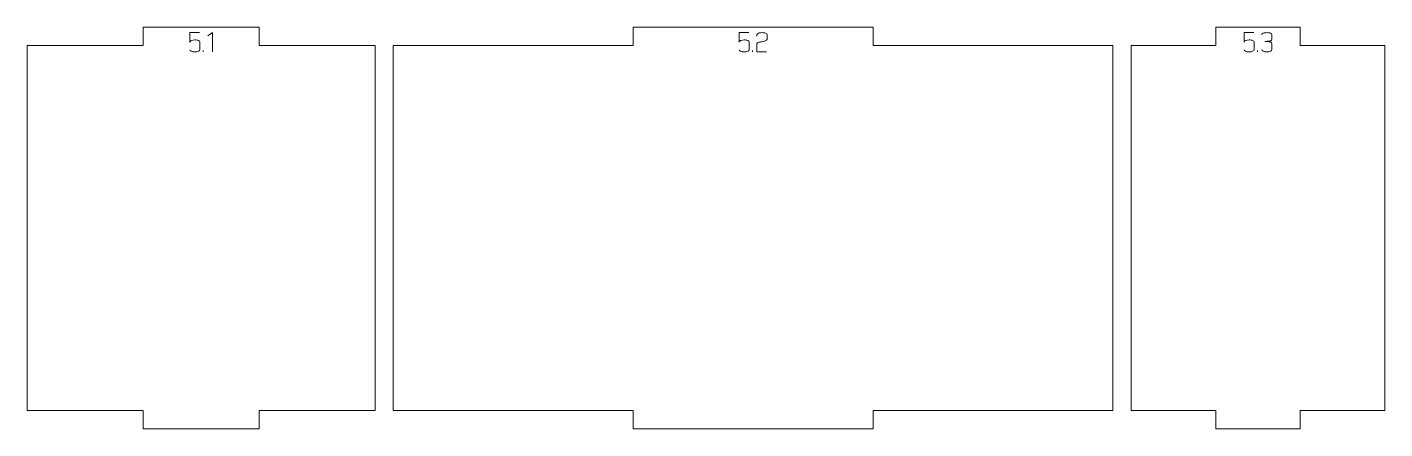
# Model space of a CAD drawing. Header units: centimetres. Extents: x -158 to 228, y -202 to 254.
# Drawn here: x 59.74 to 82.06, y 101.42 to 108.02 of the extents above; entities that cross this region are included whole.
import ezdxf

# ---------------------------------------------------------------- set-up
doc = ezdxf.new("R2010")
doc.units = ezdxf.units.CM
doc.header["$MEASUREMENT"] = 0
doc.layers.add('Capa 1', color=7, linetype='Continuous')

msp = doc.modelspace()

# ---------------------------------------------------------------- hatches: boundary and pattern name
at = {"layer": 'Capa 1', "true_color": 0x3e4095}
h = msp.add_hatch(color=175, dxfattribs=at)
edge = h.paths.add_edge_path()
edge.add_spline(control_points=[(62.49823, 107.61091), (62.47469, 107.61091), (62.45504, 107.61435), (62.4393, 107.62123), (62.42355, 107.62811), (62.41568, 107.63644), (62.41568, 107.64622), (62.41568, 107.63644), (62.42355, 107.62811), (62.4393, 107.62123), (62.45504, 107.61435), (62.47469, 107.61091), (62.49823, 107.61091), (62.52177, 107.61091), (62.54142, 107.61435), (62.55716, 107.62123), (62.57291, 107.62811), (62.58078, 107.63644), (62.58078, 107.64622), (62.58078, 107.64622), (62.58078, 107.77188), (62.58078, 107.77188), (62.58078, 107.78167), (62.57291, 107.79), (62.55716, 107.79688), (62.54142, 107.80376), (62.52177, 107.8072), (62.49823, 107.8072), (62.47683, 107.80536), (62.46032, 107.80291), (62.4487, 107.79986), (62.43708, 107.7968), (62.42608, 107.78747), (62.41568, 107.77188), (62.41568, 107.77188), (62.41568, 107.92735), (62.41568, 107.92735), (62.41568, 107.92735), (62.57528, 107.92735), (62.57528, 107.92735), (62.57528, 107.92735), (62.41568, 107.92735), (62.41568, 107.92735), (62.41568, 107.92735), (62.41568, 107.77188), (62.41568, 107.77188), (62.42608, 107.78747), (62.43708, 107.7968), (62.4487, 107.79986), (62.46032, 107.80291), (62.47683, 107.80536), (62.49823, 107.8072), (62.52177, 107.8072), (62.54142, 107.80376), (62.55716, 107.79688), (62.57291, 107.79), (62.58078, 107.78167), (62.58078, 107.77188), (62.58078, 107.77188), (62.58078, 107.64622), (62.58078, 107.64622), (62.58078, 107.63644), (62.57291, 107.62811), (62.55716, 107.62123), (62.54142, 107.61435), (62.52177, 107.61091), (62.49823, 107.61091)], knot_values=[0, 0, 0, 0, 0.04545455, 0.04545455, 0.04545455, 0.09090909, 0.09090909, 0.09090909, 0.13636364, 0.13636364, 0.13636364, 0.18181818, 0.18181818, 0.18181818, 0.22727273, 0.22727273, 0.22727273, 0.27272727, 0.27272727, 0.27272727, 0.31818182, 0.31818182, 0.31818182, 0.36363636, 0.36363636, 0.36363636, 0.40909091, 0.40909091, 0.40909091, 0.45454545, 0.45454545, 0.45454545, 0.5, 0.5, 0.5, 0.54545455, 0.54545455, 0.54545455, 0.59090909, 0.59090909, 0.59090909, 0.63636364, 0.63636364, 0.63636364, 0.68181818, 0.68181818, 0.68181818, 0.72727273, 0.72727273, 0.72727273, 0.77272727, 0.77272727, 0.77272727, 0.81818182, 0.81818182, 0.81818182, 0.86363636, 0.86363636, 0.86363636, 0.90909091, 0.90909091, 0.90909091, 0.95454545, 0.95454545, 0.95454545, 1, 1, 1, 1], degree=3, periodic=1)
h = msp.add_hatch(color=175, dxfattribs=at)
edge = h.paths.add_edge_path()
edge.add_spline(control_points=[(62.78532, 107.92781), (62.78532, 107.92781), (62.70919, 107.87507), (62.70919, 107.87507), (62.70919, 107.87507), (62.78532, 107.92781), (62.78532, 107.92781), (62.78532, 107.92781), (62.78532, 107.61091), (62.78532, 107.61091), (62.78532, 107.61091), (62.78532, 107.92781), (62.78532, 107.92781)], knot_values=[0, 0, 0, 0, 0.25, 0.25, 0.25, 0.5, 0.5, 0.5, 0.75, 0.75, 0.75, 1, 1, 1, 1], degree=3, periodic=1)
h = msp.add_hatch(color=175, dxfattribs=at)
edge = h.paths.add_edge_path()
edge.add_spline(control_points=[(71.52807, 107.61091), (71.50453, 107.61091), (71.48488, 107.61435), (71.46914, 107.62123), (71.45339, 107.62811), (71.44552, 107.63644), (71.44552, 107.64622), (71.44552, 107.63644), (71.45339, 107.62811), (71.46914, 107.62123), (71.48488, 107.61435), (71.50453, 107.61091), (71.52807, 107.61091), (71.55161, 107.61091), (71.57126, 107.61435), (71.587, 107.62123), (71.60275, 107.62811), (71.61062, 107.63644), (71.61062, 107.64622), (71.61062, 107.64622), (71.61062, 107.77188), (71.61062, 107.77188), (71.61062, 107.78167), (71.60275, 107.79), (71.587, 107.79688), (71.57126, 107.80376), (71.55161, 107.8072), (71.52807, 107.8072), (71.50667, 107.80536), (71.49016, 107.80291), (71.47854, 107.79986), (71.46692, 107.7968), (71.45592, 107.78747), (71.44552, 107.77188), (71.44552, 107.77188), (71.44552, 107.92735), (71.44552, 107.92735), (71.44552, 107.92735), (71.60512, 107.92735), (71.60512, 107.92735), (71.60512, 107.92735), (71.44552, 107.92735), (71.44552, 107.92735), (71.44552, 107.92735), (71.44552, 107.77188), (71.44552, 107.77188), (71.45592, 107.78747), (71.46692, 107.7968), (71.47854, 107.79986), (71.49016, 107.80291), (71.50667, 107.80536), (71.52807, 107.8072), (71.55161, 107.8072), (71.57126, 107.80376), (71.587, 107.79688), (71.60275, 107.79), (71.61062, 107.78167), (71.61062, 107.77188), (71.61062, 107.77188), (71.61062, 107.64622), (71.61062, 107.64622), (71.61062, 107.63644), (71.60275, 107.62811), (71.587, 107.62123), (71.57126, 107.61435), (71.55161, 107.61091), (71.52807, 107.61091)], knot_values=[0, 0, 0, 0, 0.04545455, 0.04545455, 0.04545455, 0.09090909, 0.09090909, 0.09090909, 0.13636364, 0.13636364, 0.13636364, 0.18181818, 0.18181818, 0.18181818, 0.22727273, 0.22727273, 0.22727273, 0.27272727, 0.27272727, 0.27272727, 0.31818182, 0.31818182, 0.31818182, 0.36363636, 0.36363636, 0.36363636, 0.40909091, 0.40909091, 0.40909091, 0.45454545, 0.45454545, 0.45454545, 0.5, 0.5, 0.5, 0.54545455, 0.54545455, 0.54545455, 0.59090909, 0.59090909, 0.59090909, 0.63636364, 0.63636364, 0.63636364, 0.68181818, 0.68181818, 0.68181818, 0.72727273, 0.72727273, 0.72727273, 0.77272727, 0.77272727, 0.77272727, 0.81818182, 0.81818182, 0.81818182, 0.86363636, 0.86363636, 0.86363636, 0.90909091, 0.90909091, 0.90909091, 0.95454545, 0.95454545, 0.95454545, 1, 1, 1, 1], degree=3, periodic=1)
h = msp.add_hatch(color=175, dxfattribs=at)
edge = h.paths.add_edge_path()
edge.add_spline(control_points=[(71.73857, 107.61091), (71.73857, 107.61091), (71.73857, 107.74345), (71.73857, 107.74345), (71.73949, 107.75537), (71.75034, 107.76454), (71.77113, 107.77096), (71.77969, 107.77158), (71.78787, 107.77257), (71.79567, 107.77395), (71.80346, 107.77532), (71.81134, 107.77677), (71.81929, 107.7783), (71.83396, 107.78075), (71.8452, 107.78274), (71.85299, 107.78426), (71.86079, 107.78579), (71.86836, 107.78778), (71.8757, 107.79023), (71.89465, 107.79726), (71.90413, 107.80628), (71.90413, 107.81728), (71.90413, 107.81728), (71.90413, 107.89204), (71.90413, 107.89204), (71.90413, 107.90182), (71.89626, 107.91015), (71.88051, 107.91703), (71.86477, 107.92391), (71.84512, 107.92735), (71.82158, 107.92735), (71.79804, 107.92735), (71.77839, 107.92391), (71.76265, 107.91703), (71.7469, 107.91015), (71.73903, 107.90182), (71.73903, 107.89204), (71.73903, 107.89204), (71.73903, 107.86957), (71.73903, 107.86957), (71.73903, 107.86957), (71.73903, 107.89204), (71.73903, 107.89204), (71.73903, 107.90182), (71.7469, 107.91015), (71.76265, 107.91703), (71.77839, 107.92391), (71.79804, 107.92735), (71.82158, 107.92735), (71.84512, 107.92735), (71.86477, 107.92391), (71.88051, 107.91703), (71.89626, 107.91015), (71.90413, 107.90182), (71.90413, 107.89204), (71.90413, 107.89204), (71.90413, 107.81728), (71.90413, 107.81728), (71.90413, 107.80628), (71.89465, 107.79726), (71.8757, 107.79023), (71.86836, 107.78778), (71.86079, 107.78579), (71.85299, 107.78426), (71.8452, 107.78274), (71.83396, 107.78075), (71.81929, 107.7783), (71.81134, 107.77677), (71.80346, 107.77532), (71.79567, 107.77395), (71.78787, 107.77257), (71.77969, 107.77158), (71.77113, 107.77096), (71.75034, 107.76454), (71.73949, 107.75537), (71.73857, 107.74345), (71.73857, 107.74345), (71.73857, 107.61091), (71.73857, 107.61091), (71.73857, 107.61091), (71.89542, 107.61091), (71.89542, 107.61091), (71.89542, 107.61091), (71.73857, 107.61091), (71.73857, 107.61091)], knot_values=[0, 0, 0, 0, 0.03571429, 0.03571429, 0.03571429, 0.07142857, 0.07142857, 0.07142857, 0.10714286, 0.10714286, 0.10714286, 0.14285714, 0.14285714, 0.14285714, 0.17857143, 0.17857143, 0.17857143, 0.21428571, 0.21428571, 0.21428571, 0.25, 0.25, 0.25, 0.28571429, 0.28571429, 0.28571429, 0.32142857, 0.32142857, 0.32142857, 0.35714286, 0.35714286, 0.35714286, 0.39285714, 0.39285714, 0.39285714, 0.42857143, 0.42857143, 0.42857143, 0.46428571, 0.46428571, 0.46428571, 0.5, 0.5, 0.5, 0.53571429, 0.53571429, 0.53571429, 0.57142857, 0.57142857, 0.57142857, 0.60714286, 0.60714286, 0.60714286, 0.64285714, 0.64285714, 0.64285714, 0.67857143, 0.67857143, 0.67857143, 0.71428571, 0.71428571, 0.71428571, 0.75, 0.75, 0.75, 0.78571429, 0.78571429, 0.78571429, 0.82142857, 0.82142857, 0.82142857, 0.85714286, 0.85714286, 0.85714286, 0.89285714, 0.89285714, 0.89285714, 0.92857143, 0.92857143, 0.92857143, 0.96428571, 0.96428571, 0.96428571, 1, 1, 1, 1], degree=3, periodic=1)
h = msp.add_hatch(color=175, dxfattribs=at)
edge = h.paths.add_edge_path()
edge.add_spline(control_points=[(79.82836, 107.61091), (79.80482, 107.61091), (79.78517, 107.61435), (79.76943, 107.62123), (79.75368, 107.62811), (79.74581, 107.63644), (79.74581, 107.64622), (79.74581, 107.63644), (79.75368, 107.62811), (79.76943, 107.62123), (79.78517, 107.61435), (79.80482, 107.61091), (79.82836, 107.61091), (79.8519, 107.61091), (79.87155, 107.61435), (79.88729, 107.62123), (79.90304, 107.62811), (79.91091, 107.63644), (79.91091, 107.64622), (79.91091, 107.64622), (79.91091, 107.77188), (79.91091, 107.77188), (79.91091, 107.78167), (79.90304, 107.79), (79.88729, 107.79688), (79.87155, 107.80376), (79.8519, 107.8072), (79.82836, 107.8072), (79.80696, 107.80536), (79.79045, 107.80291), (79.77883, 107.79986), (79.76721, 107.7968), (79.75621, 107.78747), (79.74581, 107.77188), (79.74581, 107.77188), (79.74581, 107.92735), (79.74581, 107.92735), (79.74581, 107.92735), (79.90541, 107.92735), (79.90541, 107.92735), (79.90541, 107.92735), (79.74581, 107.92735), (79.74581, 107.92735), (79.74581, 107.92735), (79.74581, 107.77188), (79.74581, 107.77188), (79.75621, 107.78747), (79.76721, 107.7968), (79.77883, 107.79986), (79.79045, 107.80291), (79.80696, 107.80536), (79.82836, 107.8072), (79.8519, 107.8072), (79.87155, 107.80376), (79.88729, 107.79688), (79.90304, 107.79), (79.91091, 107.78167), (79.91091, 107.77188), (79.91091, 107.77188), (79.91091, 107.64622), (79.91091, 107.64622), (79.91091, 107.63644), (79.90304, 107.62811), (79.88729, 107.62123), (79.87155, 107.61435), (79.8519, 107.61091), (79.82836, 107.61091)], knot_values=[0, 0, 0, 0, 0.04545455, 0.04545455, 0.04545455, 0.09090909, 0.09090909, 0.09090909, 0.13636364, 0.13636364, 0.13636364, 0.18181818, 0.18181818, 0.18181818, 0.22727273, 0.22727273, 0.22727273, 0.27272727, 0.27272727, 0.27272727, 0.31818182, 0.31818182, 0.31818182, 0.36363636, 0.36363636, 0.36363636, 0.40909091, 0.40909091, 0.40909091, 0.45454545, 0.45454545, 0.45454545, 0.5, 0.5, 0.5, 0.54545455, 0.54545455, 0.54545455, 0.59090909, 0.59090909, 0.59090909, 0.63636364, 0.63636364, 0.63636364, 0.68181818, 0.68181818, 0.68181818, 0.72727273, 0.72727273, 0.72727273, 0.77272727, 0.77272727, 0.77272727, 0.81818182, 0.81818182, 0.81818182, 0.86363636, 0.86363636, 0.86363636, 0.90909091, 0.90909091, 0.90909091, 0.95454545, 0.95454545, 0.95454545, 1, 1, 1, 1], degree=3, periodic=1)
h = msp.add_hatch(color=175, dxfattribs=at)
edge = h.paths.add_edge_path()
edge.add_spline(control_points=[(80.12187, 107.61091), (80.09833, 107.61091), (80.07868, 107.61435), (80.06294, 107.62123), (80.04719, 107.62811), (80.03932, 107.63644), (80.03932, 107.64622), (80.03932, 107.63644), (80.04719, 107.62811), (80.06294, 107.62123), (80.07868, 107.61435), (80.09833, 107.61091), (80.12187, 107.61091), (80.14541, 107.61091), (80.16506, 107.61435), (80.1808, 107.62123), (80.19655, 107.62811), (80.20442, 107.63644), (80.20442, 107.64622), (80.20442, 107.64622), (80.20442, 107.74941), (80.20442, 107.74941), (80.20442, 107.75767), (80.19876, 107.76485), (80.18745, 107.77096), (80.17614, 107.77708), (80.14297, 107.78121), (80.08793, 107.78335), (80.14266, 107.78671), (80.17553, 107.79069), (80.18653, 107.79527), (80.19754, 107.79986), (80.2035, 107.80735), (80.20442, 107.81774), (80.20442, 107.81774), (80.20442, 107.89204), (80.20442, 107.89204), (80.20442, 107.90182), (80.19655, 107.91015), (80.1808, 107.91703), (80.16506, 107.92391), (80.14541, 107.92735), (80.12187, 107.92735), (80.09833, 107.92735), (80.07868, 107.92391), (80.06294, 107.91703), (80.04719, 107.91015), (80.03932, 107.90182), (80.03932, 107.89204), (80.03932, 107.90182), (80.04719, 107.91015), (80.06294, 107.91703), (80.07868, 107.92391), (80.09833, 107.92735), (80.12187, 107.92735), (80.14541, 107.92735), (80.16506, 107.92391), (80.1808, 107.91703), (80.19655, 107.91015), (80.20442, 107.90182), (80.20442, 107.89204), (80.20442, 107.89204), (80.20442, 107.81774), (80.20442, 107.81774), (80.2035, 107.80735), (80.19754, 107.79986), (80.18653, 107.79527), (80.17553, 107.79069), (80.14266, 107.78671), (80.08793, 107.78335), (80.14297, 107.78121), (80.17614, 107.77708), (80.18745, 107.77096), (80.19876, 107.76485), (80.20442, 107.75767), (80.20442, 107.74941), (80.20442, 107.74941), (80.20442, 107.64622), (80.20442, 107.64622), (80.20442, 107.63644), (80.19655, 107.62811), (80.1808, 107.62123), (80.16506, 107.61435), (80.14541, 107.61091), (80.12187, 107.61091)], knot_values=[0, 0, 0, 0, 0.03571429, 0.03571429, 0.03571429, 0.07142857, 0.07142857, 0.07142857, 0.10714286, 0.10714286, 0.10714286, 0.14285714, 0.14285714, 0.14285714, 0.17857143, 0.17857143, 0.17857143, 0.21428571, 0.21428571, 0.21428571, 0.25, 0.25, 0.25, 0.28571429, 0.28571429, 0.28571429, 0.32142857, 0.32142857, 0.32142857, 0.35714286, 0.35714286, 0.35714286, 0.39285714, 0.39285714, 0.39285714, 0.42857143, 0.42857143, 0.42857143, 0.46428571, 0.46428571, 0.46428571, 0.5, 0.5, 0.5, 0.53571429, 0.53571429, 0.53571429, 0.57142857, 0.57142857, 0.57142857, 0.60714286, 0.60714286, 0.60714286, 0.64285714, 0.64285714, 0.64285714, 0.67857143, 0.67857143, 0.67857143, 0.71428571, 0.71428571, 0.71428571, 0.75, 0.75, 0.75, 0.78571429, 0.78571429, 0.78571429, 0.82142857, 0.82142857, 0.82142857, 0.85714286, 0.85714286, 0.85714286, 0.89285714, 0.89285714, 0.89285714, 0.92857143, 0.92857143, 0.92857143, 0.96428571, 0.96428571, 0.96428571, 1, 1, 1, 1], degree=3, periodic=1)
h = msp.add_hatch(color=175, dxfattribs=at)
edge = h.paths.add_edge_path()
edge.add_spline(control_points=[(62.63581, 107.61091), (62.63581, 107.61091), (62.63581, 107.63338), (62.63581, 107.63338), (62.63581, 107.63338), (62.63581, 107.61091), (62.63581, 107.61091)], knot_values=[0, 0, 0, 0, 0.5, 0.5, 0.5, 1, 1, 1, 1], degree=3, periodic=1)
h = msp.add_hatch(color=175, dxfattribs=at)
edge = h.paths.add_edge_path()
edge.add_spline(control_points=[(71.66565, 107.61091), (71.66565, 107.61091), (71.66565, 107.63338), (71.66565, 107.63338), (71.66565, 107.63338), (71.66565, 107.61091), (71.66565, 107.61091)], knot_values=[0, 0, 0, 0, 0.5, 0.5, 0.5, 1, 1, 1, 1], degree=3, periodic=1)
h = msp.add_hatch(color=175, dxfattribs=at)
edge = h.paths.add_edge_path()
edge.add_spline(control_points=[(79.96594, 107.61091), (79.96594, 107.61091), (79.96594, 107.63338), (79.96594, 107.63338), (79.96594, 107.63338), (79.96594, 107.61091), (79.96594, 107.61091)], knot_values=[0, 0, 0, 0, 0.5, 0.5, 0.5, 1, 1, 1, 1], degree=3, periodic=1)

# ---------------------------------------------------------------- linework, layer by layer
at = {"layer": 'Capa 1', "color": 240, "lineweight": 9}
for points in [[(59.74068, 107.71731), (59.74068, 107.71731), (59.74068, 101.71731), (59.74068, 101.71731), (59.74068, 101.71731), (61.64723, 101.71731), (61.64723, 101.71731), (61.64723, 101.71731), (61.64723, 101.41731), (61.64723, 101.41731), (61.64723, 101.41731), (63.55378, 101.41731), (63.55378, 101.41731), (63.55378, 101.41731), (63.55378, 101.71731), (63.55378, 101.71731), (63.55378, 101.71731), (65.46033, 101.71731), (65.46033, 101.71731), (65.46033, 101.71731), (65.46033, 107.71731), (65.46033, 107.71731), (65.46033, 107.71731), (63.55378, 107.71731), (63.55378, 107.71731), (63.55378, 107.71731), (63.55378, 108.01731), (63.55378, 108.01731), (63.55378, 108.01731), (61.64723, 108.01731), (61.64723, 108.01731), (61.64723, 108.01731), (61.64723, 107.71731), (61.64723, 107.71731), (61.64723, 107.71731), (59.74068, 107.71731), (59.74068, 107.71731)], [(65.76033, 107.71731), (65.76033, 107.71731), (65.76033, 101.71731), (65.76033, 101.71731), (65.76033, 101.71731), (69.70333, 101.71731), (69.70333, 101.71731), (69.70333, 101.71731), (69.70333, 101.41731), (69.70333, 101.41731), (69.70333, 101.41731), (73.64632, 101.41731), (73.64632, 101.41731), (73.64632, 101.41731), (73.64632, 101.71731), (73.64632, 101.71731), (73.64632, 101.71731), (77.58931, 101.71731), (77.58931, 101.71731), (77.58931, 101.71731), (77.58931, 107.71731), (77.58931, 107.71731), (77.58931, 107.71731), (73.64632, 107.71731), (73.64632, 107.71731), (73.64632, 107.71731), (73.64632, 108.01731), (73.64632, 108.01731), (73.64632, 108.01731), (69.70333, 108.01731), (69.70333, 108.01731), (69.70333, 108.01731), (69.70333, 107.71731), (69.70333, 107.71731), (69.70333, 107.71731), (65.76033, 107.71731), (65.76033, 107.71731)], [(77.88931, 107.71731), (77.88931, 107.71731), (77.88931, 101.71731), (77.88931, 101.71731), (77.88931, 101.71731), (79.27985, 101.71731), (79.27985, 101.71731), (79.27985, 101.71731), (79.27985, 101.41731), (79.27985, 101.41731), (79.27985, 101.41731), (80.67038, 101.41731), (80.67038, 101.41731), (80.67038, 101.41731), (80.67038, 101.71731), (80.67038, 101.71731), (80.67038, 101.71731), (82.06091, 101.71731), (82.06091, 101.71731), (82.06091, 101.71731), (82.06091, 107.71731), (82.06091, 107.71731), (82.06091, 107.71731), (80.67038, 107.71731), (80.67038, 107.71731), (80.67038, 107.71731), (80.67038, 108.01731), (80.67038, 108.01731), (80.67038, 108.01731), (79.27985, 108.01731), (79.27985, 108.01731), (79.27985, 108.01731), (79.27985, 107.71731), (79.27985, 107.71731), (79.27985, 107.71731), (77.88931, 107.71731), (77.88931, 107.71731)]]:
    msp.add_open_spline(points, degree=3, knots=[0, 0, 0, 0, 0.08333333, 0.08333333, 0.08333333, 0.16666667, 0.16666667, 0.16666667, 0.25, 0.25, 0.25, 0.33333333, 0.33333333, 0.33333333, 0.41666667, 0.41666667, 0.41666667, 0.5, 0.5, 0.5, 0.58333333, 0.58333333, 0.58333333, 0.66666667, 0.66666667, 0.66666667, 0.75, 0.75, 0.75, 0.83333333, 0.83333333, 0.83333333, 0.91666667, 0.91666667, 0.91666667, 1, 1, 1, 1], dxfattribs=at)
at = {"layer": 'Capa 1', "color": 114, "lineweight": 9}
for points, knots in [([(62.49823, 107.61091), (62.47469, 107.61091), (62.45504, 107.61435), (62.4393, 107.62123), (62.42355, 107.62811), (62.41568, 107.63644), (62.41568, 107.64622), (62.41568, 107.63644), (62.42355, 107.62811), (62.4393, 107.62123), (62.45504, 107.61435), (62.47469, 107.61091), (62.49823, 107.61091), (62.52177, 107.61091), (62.54142, 107.61435), (62.55716, 107.62123), (62.57291, 107.62811), (62.58078, 107.63644), (62.58078, 107.64622), (62.58078, 107.64622), (62.58078, 107.77188), (62.58078, 107.77188), (62.58078, 107.78167), (62.57291, 107.79), (62.55716, 107.79688), (62.54142, 107.80376), (62.52177, 107.8072), (62.49823, 107.8072), (62.47683, 107.80536), (62.46032, 107.80291), (62.4487, 107.79986), (62.43708, 107.7968), (62.42608, 107.78747), (62.41568, 107.77188), (62.41568, 107.77188), (62.41568, 107.92735), (62.41568, 107.92735), (62.41568, 107.92735), (62.57528, 107.92735), (62.57528, 107.92735), (62.57528, 107.92735), (62.41568, 107.92735), (62.41568, 107.92735), (62.41568, 107.92735), (62.41568, 107.77188), (62.41568, 107.77188), (62.42608, 107.78747), (62.43708, 107.7968), (62.4487, 107.79986), (62.46032, 107.80291), (62.47683, 107.80536), (62.49823, 107.8072), (62.52177, 107.8072), (62.54142, 107.80376), (62.55716, 107.79688), (62.57291, 107.79), (62.58078, 107.78167), (62.58078, 107.77188), (62.58078, 107.77188), (62.58078, 107.64622), (62.58078, 107.64622), (62.58078, 107.63644), (62.57291, 107.62811), (62.55716, 107.62123), (62.54142, 107.61435), (62.52177, 107.61091), (62.49823, 107.61091)], [0, 0, 0, 0, 0.04545455, 0.04545455, 0.04545455, 0.09090909, 0.09090909, 0.09090909, 0.13636364, 0.13636364, 0.13636364, 0.18181818, 0.18181818, 0.18181818, 0.22727273, 0.22727273, 0.22727273, 0.27272727, 0.27272727, 0.27272727, 0.31818182, 0.31818182, 0.31818182, 0.36363636, 0.36363636, 0.36363636, 0.40909091, 0.40909091, 0.40909091, 0.45454545, 0.45454545, 0.45454545, 0.5, 0.5, 0.5, 0.54545455, 0.54545455, 0.54545455, 0.59090909, 0.59090909, 0.59090909, 0.63636364, 0.63636364, 0.63636364, 0.68181818, 0.68181818, 0.68181818, 0.72727273, 0.72727273, 0.72727273, 0.77272727, 0.77272727, 0.77272727, 0.81818182, 0.81818182, 0.81818182, 0.86363636, 0.86363636, 0.86363636, 0.90909091, 0.90909091, 0.90909091, 0.95454545, 0.95454545, 0.95454545, 1, 1, 1, 1]), ([(62.78532, 107.92781), (62.78532, 107.92781), (62.70919, 107.87507), (62.70919, 107.87507), (62.70919, 107.87507), (62.78532, 107.92781), (62.78532, 107.92781), (62.78532, 107.92781), (62.78532, 107.61091), (62.78532, 107.61091), (62.78532, 107.61091), (62.78532, 107.92781), (62.78532, 107.92781)], [0, 0, 0, 0, 0.25, 0.25, 0.25, 0.5, 0.5, 0.5, 0.75, 0.75, 0.75, 1, 1, 1, 1]), ([(71.52807, 107.61091), (71.50453, 107.61091), (71.48488, 107.61435), (71.46914, 107.62123), (71.45339, 107.62811), (71.44552, 107.63644), (71.44552, 107.64622), (71.44552, 107.63644), (71.45339, 107.62811), (71.46914, 107.62123), (71.48488, 107.61435), (71.50453, 107.61091), (71.52807, 107.61091), (71.55161, 107.61091), (71.57126, 107.61435), (71.587, 107.62123), (71.60275, 107.62811), (71.61062, 107.63644), (71.61062, 107.64622), (71.61062, 107.64622), (71.61062, 107.77188), (71.61062, 107.77188), (71.61062, 107.78167), (71.60275, 107.79), (71.587, 107.79688), (71.57126, 107.80376), (71.55161, 107.8072), (71.52807, 107.8072), (71.50667, 107.80536), (71.49016, 107.80291), (71.47854, 107.79986), (71.46692, 107.7968), (71.45592, 107.78747), (71.44552, 107.77188), (71.44552, 107.77188), (71.44552, 107.92735), (71.44552, 107.92735), (71.44552, 107.92735), (71.60512, 107.92735), (71.60512, 107.92735), (71.60512, 107.92735), (71.44552, 107.92735), (71.44552, 107.92735), (71.44552, 107.92735), (71.44552, 107.77188), (71.44552, 107.77188), (71.45592, 107.78747), (71.46692, 107.7968), (71.47854, 107.79986), (71.49016, 107.80291), (71.50667, 107.80536), (71.52807, 107.8072), (71.55161, 107.8072), (71.57126, 107.80376), (71.587, 107.79688), (71.60275, 107.79), (71.61062, 107.78167), (71.61062, 107.77188), (71.61062, 107.77188), (71.61062, 107.64622), (71.61062, 107.64622), (71.61062, 107.63644), (71.60275, 107.62811), (71.587, 107.62123), (71.57126, 107.61435), (71.55161, 107.61091), (71.52807, 107.61091)], [0, 0, 0, 0, 0.04545455, 0.04545455, 0.04545455, 0.09090909, 0.09090909, 0.09090909, 0.13636364, 0.13636364, 0.13636364, 0.18181818, 0.18181818, 0.18181818, 0.22727273, 0.22727273, 0.22727273, 0.27272727, 0.27272727, 0.27272727, 0.31818182, 0.31818182, 0.31818182, 0.36363636, 0.36363636, 0.36363636, 0.40909091, 0.40909091, 0.40909091, 0.45454545, 0.45454545, 0.45454545, 0.5, 0.5, 0.5, 0.54545455, 0.54545455, 0.54545455, 0.59090909, 0.59090909, 0.59090909, 0.63636364, 0.63636364, 0.63636364, 0.68181818, 0.68181818, 0.68181818, 0.72727273, 0.72727273, 0.72727273, 0.77272727, 0.77272727, 0.77272727, 0.81818182, 0.81818182, 0.81818182, 0.86363636, 0.86363636, 0.86363636, 0.90909091, 0.90909091, 0.90909091, 0.95454545, 0.95454545, 0.95454545, 1, 1, 1, 1]), ([(71.73857, 107.61091), (71.73857, 107.61091), (71.73857, 107.74345), (71.73857, 107.74345), (71.73949, 107.75537), (71.75034, 107.76454), (71.77113, 107.77096), (71.77969, 107.77158), (71.78787, 107.77257), (71.79567, 107.77395), (71.80346, 107.77532), (71.81134, 107.77677), (71.81929, 107.7783), (71.83396, 107.78075), (71.8452, 107.78274), (71.85299, 107.78426), (71.86079, 107.78579), (71.86836, 107.78778), (71.8757, 107.79023), (71.89465, 107.79726), (71.90413, 107.80628), (71.90413, 107.81728), (71.90413, 107.81728), (71.90413, 107.89204), (71.90413, 107.89204), (71.90413, 107.90182), (71.89626, 107.91015), (71.88051, 107.91703), (71.86477, 107.92391), (71.84512, 107.92735), (71.82158, 107.92735), (71.79804, 107.92735), (71.77839, 107.92391), (71.76265, 107.91703), (71.7469, 107.91015), (71.73903, 107.90182), (71.73903, 107.89204), (71.73903, 107.89204), (71.73903, 107.86957), (71.73903, 107.86957), (71.73903, 107.86957), (71.73903, 107.89204), (71.73903, 107.89204), (71.73903, 107.90182), (71.7469, 107.91015), (71.76265, 107.91703), (71.77839, 107.92391), (71.79804, 107.92735), (71.82158, 107.92735), (71.84512, 107.92735), (71.86477, 107.92391), (71.88051, 107.91703), (71.89626, 107.91015), (71.90413, 107.90182), (71.90413, 107.89204), (71.90413, 107.89204), (71.90413, 107.81728), (71.90413, 107.81728), (71.90413, 107.80628), (71.89465, 107.79726), (71.8757, 107.79023), (71.86836, 107.78778), (71.86079, 107.78579), (71.85299, 107.78426), (71.8452, 107.78274), (71.83396, 107.78075), (71.81929, 107.7783), (71.81134, 107.77677), (71.80346, 107.77532), (71.79567, 107.77395), (71.78787, 107.77257), (71.77969, 107.77158), (71.77113, 107.77096), (71.75034, 107.76454), (71.73949, 107.75537), (71.73857, 107.74345), (71.73857, 107.74345), (71.73857, 107.61091), (71.73857, 107.61091), (71.73857, 107.61091), (71.89542, 107.61091), (71.89542, 107.61091), (71.89542, 107.61091), (71.73857, 107.61091), (71.73857, 107.61091)], [0, 0, 0, 0, 0.03571429, 0.03571429, 0.03571429, 0.07142857, 0.07142857, 0.07142857, 0.10714286, 0.10714286, 0.10714286, 0.14285714, 0.14285714, 0.14285714, 0.17857143, 0.17857143, 0.17857143, 0.21428571, 0.21428571, 0.21428571, 0.25, 0.25, 0.25, 0.28571429, 0.28571429, 0.28571429, 0.32142857, 0.32142857, 0.32142857, 0.35714286, 0.35714286, 0.35714286, 0.39285714, 0.39285714, 0.39285714, 0.42857143, 0.42857143, 0.42857143, 0.46428571, 0.46428571, 0.46428571, 0.5, 0.5, 0.5, 0.53571429, 0.53571429, 0.53571429, 0.57142857, 0.57142857, 0.57142857, 0.60714286, 0.60714286, 0.60714286, 0.64285714, 0.64285714, 0.64285714, 0.67857143, 0.67857143, 0.67857143, 0.71428571, 0.71428571, 0.71428571, 0.75, 0.75, 0.75, 0.78571429, 0.78571429, 0.78571429, 0.82142857, 0.82142857, 0.82142857, 0.85714286, 0.85714286, 0.85714286, 0.89285714, 0.89285714, 0.89285714, 0.92857143, 0.92857143, 0.92857143, 0.96428571, 0.96428571, 0.96428571, 1, 1, 1, 1]), ([(79.82836, 107.61091), (79.80482, 107.61091), (79.78517, 107.61435), (79.76943, 107.62123), (79.75368, 107.62811), (79.74581, 107.63644), (79.74581, 107.64622), (79.74581, 107.63644), (79.75368, 107.62811), (79.76943, 107.62123), (79.78517, 107.61435), (79.80482, 107.61091), (79.82836, 107.61091), (79.8519, 107.61091), (79.87155, 107.61435), (79.88729, 107.62123), (79.90304, 107.62811), (79.91091, 107.63644), (79.91091, 107.64622), (79.91091, 107.64622), (79.91091, 107.77188), (79.91091, 107.77188), (79.91091, 107.78167), (79.90304, 107.79), (79.88729, 107.79688), (79.87155, 107.80376), (79.8519, 107.8072), (79.82836, 107.8072), (79.80696, 107.80536), (79.79045, 107.80291), (79.77883, 107.79986), (79.76721, 107.7968), (79.75621, 107.78747), (79.74581, 107.77188), (79.74581, 107.77188), (79.74581, 107.92735), (79.74581, 107.92735), (79.74581, 107.92735), (79.90541, 107.92735), (79.90541, 107.92735), (79.90541, 107.92735), (79.74581, 107.92735), (79.74581, 107.92735), (79.74581, 107.92735), (79.74581, 107.77188), (79.74581, 107.77188), (79.75621, 107.78747), (79.76721, 107.7968), (79.77883, 107.79986), (79.79045, 107.80291), (79.80696, 107.80536), (79.82836, 107.8072), (79.8519, 107.8072), (79.87155, 107.80376), (79.88729, 107.79688), (79.90304, 107.79), (79.91091, 107.78167), (79.91091, 107.77188), (79.91091, 107.77188), (79.91091, 107.64622), (79.91091, 107.64622), (79.91091, 107.63644), (79.90304, 107.62811), (79.88729, 107.62123), (79.87155, 107.61435), (79.8519, 107.61091), (79.82836, 107.61091)], [0, 0, 0, 0, 0.04545455, 0.04545455, 0.04545455, 0.09090909, 0.09090909, 0.09090909, 0.13636364, 0.13636364, 0.13636364, 0.18181818, 0.18181818, 0.18181818, 0.22727273, 0.22727273, 0.22727273, 0.27272727, 0.27272727, 0.27272727, 0.31818182, 0.31818182, 0.31818182, 0.36363636, 0.36363636, 0.36363636, 0.40909091, 0.40909091, 0.40909091, 0.45454545, 0.45454545, 0.45454545, 0.5, 0.5, 0.5, 0.54545455, 0.54545455, 0.54545455, 0.59090909, 0.59090909, 0.59090909, 0.63636364, 0.63636364, 0.63636364, 0.68181818, 0.68181818, 0.68181818, 0.72727273, 0.72727273, 0.72727273, 0.77272727, 0.77272727, 0.77272727, 0.81818182, 0.81818182, 0.81818182, 0.86363636, 0.86363636, 0.86363636, 0.90909091, 0.90909091, 0.90909091, 0.95454545, 0.95454545, 0.95454545, 1, 1, 1, 1]), ([(80.12187, 107.61091), (80.09833, 107.61091), (80.07868, 107.61435), (80.06294, 107.62123), (80.04719, 107.62811), (80.03932, 107.63644), (80.03932, 107.64622), (80.03932, 107.63644), (80.04719, 107.62811), (80.06294, 107.62123), (80.07868, 107.61435), (80.09833, 107.61091), (80.12187, 107.61091), (80.14541, 107.61091), (80.16506, 107.61435), (80.1808, 107.62123), (80.19655, 107.62811), (80.20442, 107.63644), (80.20442, 107.64622), (80.20442, 107.64622), (80.20442, 107.74941), (80.20442, 107.74941), (80.20442, 107.75767), (80.19876, 107.76485), (80.18745, 107.77096), (80.17614, 107.77708), (80.14297, 107.78121), (80.08793, 107.78335), (80.14266, 107.78671), (80.17553, 107.79069), (80.18653, 107.79527), (80.19754, 107.79986), (80.2035, 107.80735), (80.20442, 107.81774), (80.20442, 107.81774), (80.20442, 107.89204), (80.20442, 107.89204), (80.20442, 107.90182), (80.19655, 107.91015), (80.1808, 107.91703), (80.16506, 107.92391), (80.14541, 107.92735), (80.12187, 107.92735), (80.09833, 107.92735), (80.07868, 107.92391), (80.06294, 107.91703), (80.04719, 107.91015), (80.03932, 107.90182), (80.03932, 107.89204), (80.03932, 107.90182), (80.04719, 107.91015), (80.06294, 107.91703), (80.07868, 107.92391), (80.09833, 107.92735), (80.12187, 107.92735), (80.14541, 107.92735), (80.16506, 107.92391), (80.1808, 107.91703), (80.19655, 107.91015), (80.20442, 107.90182), (80.20442, 107.89204), (80.20442, 107.89204), (80.20442, 107.81774), (80.20442, 107.81774), (80.2035, 107.80735), (80.19754, 107.79986), (80.18653, 107.79527), (80.17553, 107.79069), (80.14266, 107.78671), (80.08793, 107.78335), (80.14297, 107.78121), (80.17614, 107.77708), (80.18745, 107.77096), (80.19876, 107.76485), (80.20442, 107.75767), (80.20442, 107.74941), (80.20442, 107.74941), (80.20442, 107.64622), (80.20442, 107.64622), (80.20442, 107.63644), (80.19655, 107.62811), (80.1808, 107.62123), (80.16506, 107.61435), (80.14541, 107.61091), (80.12187, 107.61091)], [0, 0, 0, 0, 0.03571429, 0.03571429, 0.03571429, 0.07142857, 0.07142857, 0.07142857, 0.10714286, 0.10714286, 0.10714286, 0.14285714, 0.14285714, 0.14285714, 0.17857143, 0.17857143, 0.17857143, 0.21428571, 0.21428571, 0.21428571, 0.25, 0.25, 0.25, 0.28571429, 0.28571429, 0.28571429, 0.32142857, 0.32142857, 0.32142857, 0.35714286, 0.35714286, 0.35714286, 0.39285714, 0.39285714, 0.39285714, 0.42857143, 0.42857143, 0.42857143, 0.46428571, 0.46428571, 0.46428571, 0.5, 0.5, 0.5, 0.53571429, 0.53571429, 0.53571429, 0.57142857, 0.57142857, 0.57142857, 0.60714286, 0.60714286, 0.60714286, 0.64285714, 0.64285714, 0.64285714, 0.67857143, 0.67857143, 0.67857143, 0.71428571, 0.71428571, 0.71428571, 0.75, 0.75, 0.75, 0.78571429, 0.78571429, 0.78571429, 0.82142857, 0.82142857, 0.82142857, 0.85714286, 0.85714286, 0.85714286, 0.89285714, 0.89285714, 0.89285714, 0.92857143, 0.92857143, 0.92857143, 0.96428571, 0.96428571, 0.96428571, 1, 1, 1, 1]), ([(62.63581, 107.61091), (62.63581, 107.61091), (62.63581, 107.63338), (62.63581, 107.63338), (62.63581, 107.63338), (62.63581, 107.61091), (62.63581, 107.61091)], [0, 0, 0, 0, 0.5, 0.5, 0.5, 1, 1, 1, 1]), ([(71.66565, 107.61091), (71.66565, 107.61091), (71.66565, 107.63338), (71.66565, 107.63338), (71.66565, 107.63338), (71.66565, 107.61091), (71.66565, 107.61091)], [0, 0, 0, 0, 0.5, 0.5, 0.5, 1, 1, 1, 1]), ([(79.96594, 107.61091), (79.96594, 107.61091), (79.96594, 107.63338), (79.96594, 107.63338), (79.96594, 107.63338), (79.96594, 107.61091), (79.96594, 107.61091)], [0, 0, 0, 0, 0.5, 0.5, 0.5, 1, 1, 1, 1])]:
    msp.add_open_spline(points, degree=3, knots=knots, dxfattribs=at)

doc.saveas('drawing.dxf')
